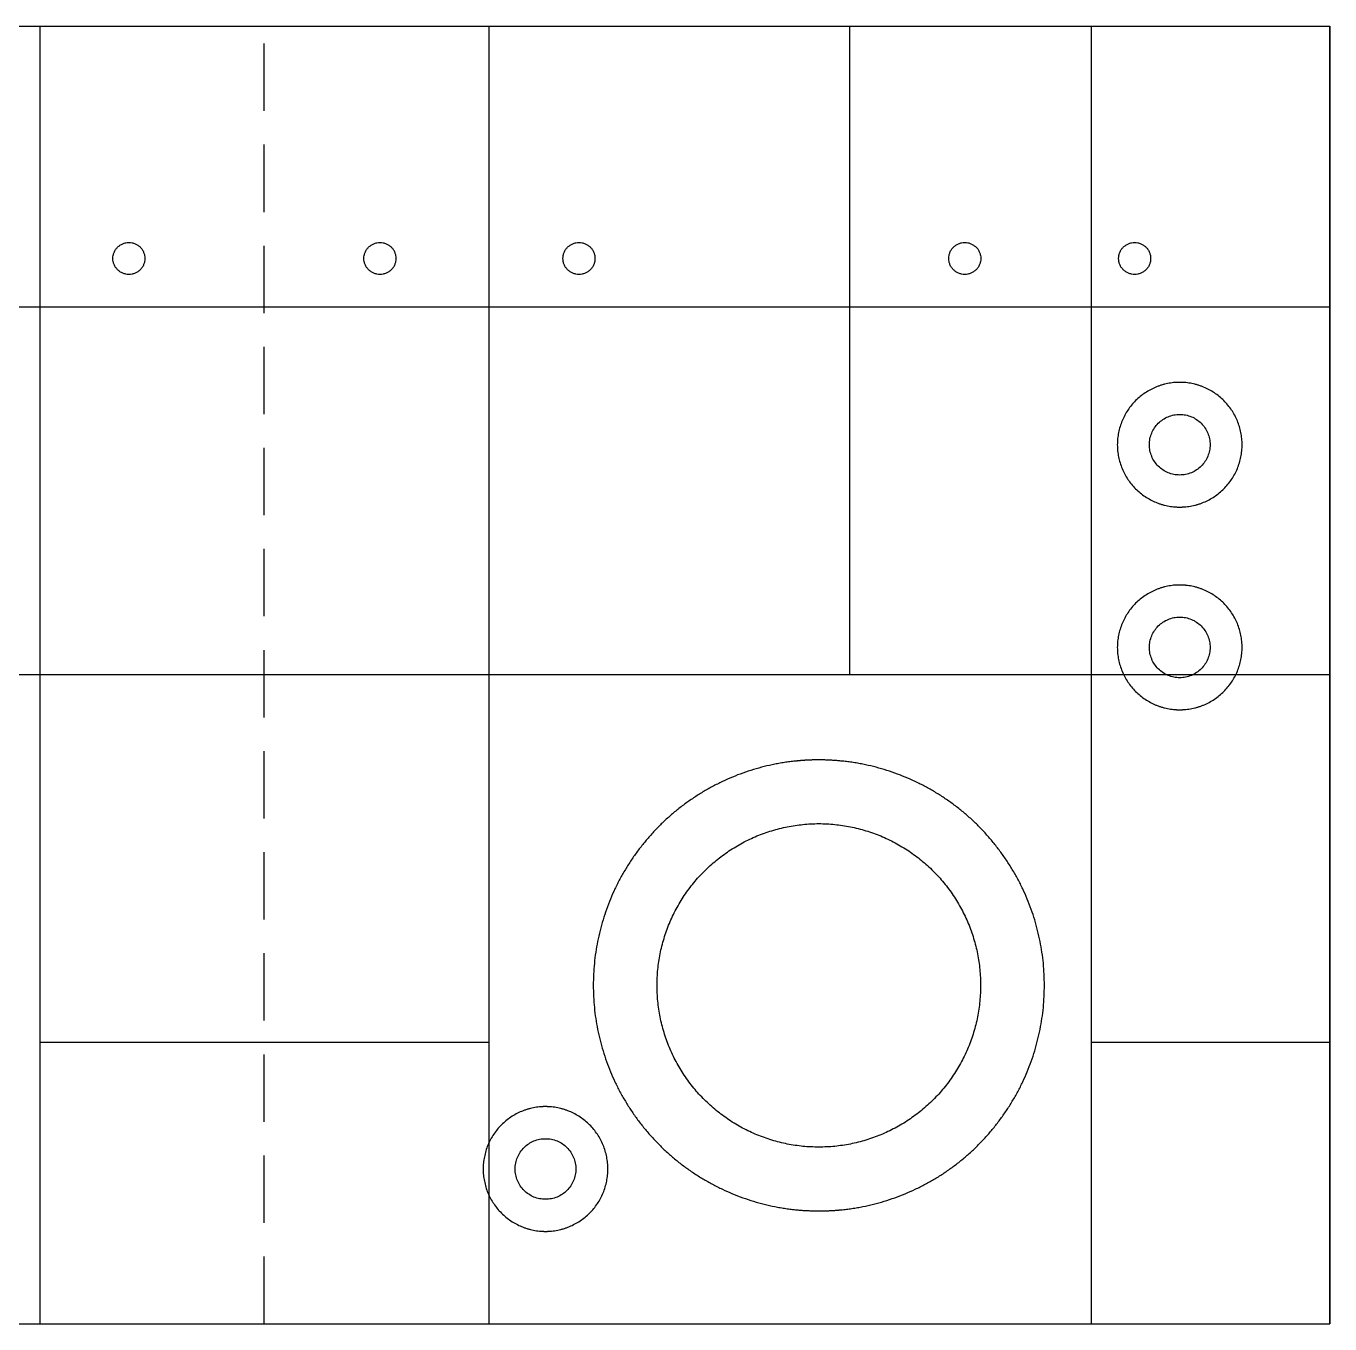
# Model space of a CAD drawing. Header units: millimetres. Extents: x 137 to 337, y 181 to 303.
# Drawn here: x 214.6 to 337.5, y 181 to 303.3 of the extents above; entities that cross this region are included whole.
import ezdxf

# ---------------------------------------------------------------- set-up
doc = ezdxf.new("R2010")
doc.units = ezdxf.units.MM
doc.linetypes.add('DASHED2', pattern=[9.525, 6.35, -3.175])

msp = doc.modelspace()

# ---------------------------------------------------------------- linework, layer by layer
for p, q in [((136.67, 303.33), (337.47, 303.33)), ((136.67, 181.03), (337.47, 181.03))]:
    msp.add_line(p, q)
at = {"color": 7, "linetype": 'Continuous', "lineweight": 25}
for p, q in [((215.92, 303.33), (215.92, 181.03)), ((258.22, 303.33), (258.22, 181.03)), ((292.22, 303.33), (292.22, 242.18)), ((314.97, 303.33), (314.97, 181.03)), ((337.47, 181.03), (337.47, 303.33)), ((337.47, 303.33), (337.47, 181.03)), ((337.47, 282.83), (337.47, 276.83)), ((337.47, 276.83), (136.67, 276.83)), ((337.47, 248.18), (337.47, 242.18)), ((337.47, 242.18), (136.67, 242.18)), ((337.47, 213.53), (337.47, 207.53)), ((258.22, 207.53), (215.92, 207.53)), ((337.47, 207.53), (314.97, 207.53))]:
    msp.add_line(p, q, dxfattribs=at)
at = {"color": 7, "linetype": 'DASHED2', "lineweight": 25}
msp.add_line((237.07, 181.03), (237.07, 303.33), dxfattribs=at)
at = {"color": 7, "linetype": 'Continuous', "lineweight": 25}
for points, knots in [([(224.32, 279.92), (224.22, 279.92), (224.12, 279.93), (223.93, 279.97), (223.83, 279.99), (223.65, 280.07), (223.56, 280.12), (223.4, 280.23), (223.32, 280.29), (223.18, 280.43), (223.12, 280.51), (223.01, 280.67), (222.96, 280.76), (222.89, 280.94), (222.86, 281.03), (222.82, 281.23), (222.81, 281.33), (222.81, 281.52), (222.82, 281.62), (222.86, 281.82), (222.89, 281.91), (222.96, 282.09), (223.01, 282.18), (223.12, 282.35), (223.18, 282.42), (223.32, 282.56), (223.4, 282.62), (223.56, 282.73), (223.65, 282.78), (223.83, 282.86), (223.93, 282.89), (224.12, 282.92), (224.22, 282.93), (224.32, 282.93)], [0, 0, 0, 0, 0.0625, 0.0625, 0.125, 0.125, 0.1875, 0.1875, 0.25, 0.25, 0.3125, 0.3125, 0.375, 0.375, 0.4375, 0.4375, 0.5, 0.5, 0.5625, 0.5625, 0.625, 0.625, 0.6875, 0.6875, 0.75, 0.75, 0.8125, 0.8125, 0.875, 0.875, 0.9375, 0.9375, 1, 1, 1, 1]), ([(224.32, 282.93), (224.42, 282.93), (224.52, 282.92), (224.71, 282.89), (224.81, 282.86), (224.99, 282.78), (225.07, 282.73), (225.24, 282.62), (225.32, 282.56), (225.46, 282.42), (225.52, 282.35), (225.63, 282.18), (225.67, 282.09), (225.75, 281.91), (225.78, 281.82), (225.82, 281.62), (225.83, 281.52), (225.83, 281.33), (225.82, 281.23), (225.78, 281.03), (225.75, 280.94), (225.67, 280.76), (225.63, 280.67), (225.52, 280.51), (225.46, 280.43), (225.32, 280.29), (225.24, 280.23), (225.07, 280.12), (224.99, 280.07), (224.81, 279.99), (224.71, 279.97), (224.52, 279.93), (224.42, 279.92), (224.32, 279.92)], [0, 0, 0, 0, 0.0625, 0.0625, 0.125, 0.125, 0.1875, 0.1875, 0.25, 0.25, 0.3125, 0.3125, 0.375, 0.375, 0.4375, 0.4375, 0.5, 0.5, 0.5625, 0.5625, 0.625, 0.625, 0.6875, 0.6875, 0.75, 0.75, 0.8125, 0.8125, 0.875, 0.875, 0.9375, 0.9375, 1, 1, 1, 1]), ([(247.97, 279.92), (247.87, 279.92), (247.77, 279.93), (247.58, 279.97), (247.48, 279.99), (247.3, 280.07), (247.21, 280.12), (247.05, 280.23), (246.97, 280.29), (246.83, 280.43), (246.77, 280.51), (246.66, 280.67), (246.61, 280.76), (246.54, 280.94), (246.51, 281.03), (246.47, 281.23), (246.46, 281.33), (246.46, 281.52), (246.47, 281.62), (246.51, 281.82), (246.54, 281.91), (246.61, 282.09), (246.66, 282.18), (246.77, 282.35), (246.83, 282.42), (246.97, 282.56), (247.05, 282.62), (247.21, 282.73), (247.3, 282.78), (247.48, 282.86), (247.58, 282.89), (247.77, 282.92), (247.87, 282.93), (247.97, 282.93)], [0, 0, 0, 0, 0.0625, 0.0625, 0.125, 0.125, 0.1875, 0.1875, 0.25, 0.25, 0.3125, 0.3125, 0.375, 0.375, 0.4375, 0.4375, 0.5, 0.5, 0.5625, 0.5625, 0.625, 0.625, 0.6875, 0.6875, 0.75, 0.75, 0.8125, 0.8125, 0.875, 0.875, 0.9375, 0.9375, 1, 1, 1, 1]), ([(247.97, 282.93), (248.07, 282.93), (248.17, 282.92), (248.36, 282.89), (248.46, 282.86), (248.64, 282.78), (248.72, 282.73), (248.89, 282.62), (248.97, 282.56), (249.11, 282.42), (249.17, 282.35), (249.28, 282.18), (249.32, 282.09), (249.4, 281.91), (249.43, 281.82), (249.47, 281.62), (249.48, 281.52), (249.48, 281.33), (249.47, 281.23), (249.43, 281.03), (249.4, 280.94), (249.32, 280.76), (249.28, 280.67), (249.17, 280.51), (249.11, 280.43), (248.97, 280.29), (248.89, 280.23), (248.72, 280.12), (248.64, 280.07), (248.46, 279.99), (248.36, 279.97), (248.17, 279.93), (248.07, 279.92), (247.97, 279.92)], [0, 0, 0, 0, 0.0625, 0.0625, 0.125, 0.125, 0.1875, 0.1875, 0.25, 0.25, 0.3125, 0.3125, 0.375, 0.375, 0.4375, 0.4375, 0.5, 0.5, 0.5625, 0.5625, 0.625, 0.625, 0.6875, 0.6875, 0.75, 0.75, 0.8125, 0.8125, 0.875, 0.875, 0.9375, 0.9375, 1, 1, 1, 1]), ([(266.72, 279.92), (266.62, 279.92), (266.52, 279.93), (266.33, 279.97), (266.23, 279.99), (266.05, 280.07), (265.96, 280.12), (265.8, 280.23), (265.72, 280.29), (265.58, 280.43), (265.52, 280.51), (265.41, 280.67), (265.36, 280.76), (265.29, 280.94), (265.26, 281.03), (265.22, 281.23), (265.21, 281.33), (265.21, 281.52), (265.22, 281.62), (265.26, 281.82), (265.29, 281.91), (265.36, 282.09), (265.41, 282.18), (265.52, 282.35), (265.58, 282.42), (265.72, 282.56), (265.8, 282.62), (265.96, 282.73), (266.05, 282.78), (266.23, 282.86), (266.33, 282.89), (266.52, 282.92), (266.62, 282.93), (266.72, 282.93)], [0, 0, 0, 0, 0.0625, 0.0625, 0.125, 0.125, 0.1875, 0.1875, 0.25, 0.25, 0.3125, 0.3125, 0.375, 0.375, 0.4375, 0.4375, 0.5, 0.5, 0.5625, 0.5625, 0.625, 0.625, 0.6875, 0.6875, 0.75, 0.75, 0.8125, 0.8125, 0.875, 0.875, 0.9375, 0.9375, 1, 1, 1, 1]), ([(266.72, 282.93), (266.82, 282.93), (266.92, 282.92), (267.11, 282.89), (267.21, 282.86), (267.39, 282.78), (267.47, 282.73), (267.64, 282.62), (267.72, 282.56), (267.86, 282.42), (267.92, 282.35), (268.03, 282.18), (268.07, 282.09), (268.15, 281.91), (268.18, 281.82), (268.22, 281.62), (268.23, 281.52), (268.23, 281.33), (268.22, 281.23), (268.18, 281.03), (268.15, 280.94), (268.07, 280.76), (268.03, 280.67), (267.92, 280.51), (267.86, 280.43), (267.72, 280.29), (267.64, 280.23), (267.47, 280.12), (267.39, 280.07), (267.21, 279.99), (267.11, 279.97), (266.92, 279.93), (266.82, 279.92), (266.72, 279.92)], [0, 0, 0, 0, 0.0625, 0.0625, 0.125, 0.125, 0.1875, 0.1875, 0.25, 0.25, 0.3125, 0.3125, 0.375, 0.375, 0.4375, 0.4375, 0.5, 0.5, 0.5625, 0.5625, 0.625, 0.625, 0.6875, 0.6875, 0.75, 0.75, 0.8125, 0.8125, 0.875, 0.875, 0.9375, 0.9375, 1, 1, 1, 1]), ([(303.07, 279.92), (302.97, 279.92), (302.87, 279.93), (302.68, 279.97), (302.58, 279.99), (302.4, 280.07), (302.31, 280.12), (302.15, 280.23), (302.07, 280.29), (301.93, 280.43), (301.87, 280.51), (301.76, 280.67), (301.71, 280.76), (301.64, 280.94), (301.61, 281.03), (301.57, 281.23), (301.56, 281.33), (301.56, 281.52), (301.57, 281.62), (301.61, 281.82), (301.64, 281.91), (301.71, 282.09), (301.76, 282.18), (301.87, 282.35), (301.93, 282.42), (302.07, 282.56), (302.15, 282.62), (302.31, 282.73), (302.4, 282.78), (302.58, 282.86), (302.68, 282.89), (302.87, 282.92), (302.97, 282.93), (303.07, 282.93)], [0, 0, 0, 0, 0.0625, 0.0625, 0.125, 0.125, 0.1875, 0.1875, 0.25, 0.25, 0.3125, 0.3125, 0.375, 0.375, 0.4375, 0.4375, 0.5, 0.5, 0.5625, 0.5625, 0.625, 0.625, 0.6875, 0.6875, 0.75, 0.75, 0.8125, 0.8125, 0.875, 0.875, 0.9375, 0.9375, 1, 1, 1, 1]), ([(303.07, 282.93), (303.17, 282.93), (303.27, 282.92), (303.46, 282.89), (303.56, 282.86), (303.74, 282.78), (303.82, 282.73), (303.99, 282.62), (304.07, 282.56), (304.21, 282.42), (304.27, 282.35), (304.38, 282.18), (304.42, 282.09), (304.5, 281.91), (304.53, 281.82), (304.57, 281.62), (304.58, 281.52), (304.58, 281.33), (304.57, 281.23), (304.53, 281.03), (304.5, 280.94), (304.42, 280.76), (304.38, 280.67), (304.27, 280.51), (304.21, 280.43), (304.07, 280.29), (303.99, 280.23), (303.82, 280.12), (303.74, 280.07), (303.56, 279.99), (303.46, 279.97), (303.27, 279.93), (303.17, 279.92), (303.07, 279.92)], [0, 0, 0, 0, 0.0625, 0.0625, 0.125, 0.125, 0.1875, 0.1875, 0.25, 0.25, 0.3125, 0.3125, 0.375, 0.375, 0.4375, 0.4375, 0.5, 0.5, 0.5625, 0.5625, 0.625, 0.625, 0.6875, 0.6875, 0.75, 0.75, 0.8125, 0.8125, 0.875, 0.875, 0.9375, 0.9375, 1, 1, 1, 1]), ([(319.07, 279.92), (318.97, 279.92), (318.87, 279.93), (318.68, 279.97), (318.58, 279.99), (318.4, 280.07), (318.31, 280.12), (318.15, 280.23), (318.07, 280.29), (317.93, 280.43), (317.87, 280.51), (317.76, 280.67), (317.71, 280.76), (317.64, 280.94), (317.61, 281.03), (317.57, 281.23), (317.56, 281.33), (317.56, 281.52), (317.57, 281.62), (317.61, 281.82), (317.64, 281.91), (317.71, 282.09), (317.76, 282.18), (317.87, 282.35), (317.93, 282.42), (318.07, 282.56), (318.15, 282.62), (318.31, 282.73), (318.4, 282.78), (318.58, 282.86), (318.68, 282.89), (318.87, 282.92), (318.97, 282.93), (319.07, 282.93)], [0, 0, 0, 0, 0.0625, 0.0625, 0.125, 0.125, 0.1875, 0.1875, 0.25, 0.25, 0.3125, 0.3125, 0.375, 0.375, 0.4375, 0.4375, 0.5, 0.5, 0.5625, 0.5625, 0.625, 0.625, 0.6875, 0.6875, 0.75, 0.75, 0.8125, 0.8125, 0.875, 0.875, 0.9375, 0.9375, 1, 1, 1, 1]), ([(319.07, 282.93), (319.17, 282.93), (319.27, 282.92), (319.46, 282.89), (319.56, 282.86), (319.74, 282.78), (319.82, 282.73), (319.99, 282.62), (320.07, 282.56), (320.21, 282.42), (320.27, 282.35), (320.38, 282.18), (320.42, 282.09), (320.5, 281.91), (320.53, 281.82), (320.57, 281.62), (320.58, 281.52), (320.58, 281.33), (320.57, 281.23), (320.53, 281.03), (320.5, 280.94), (320.42, 280.76), (320.38, 280.67), (320.27, 280.51), (320.21, 280.43), (320.07, 280.29), (319.99, 280.23), (319.82, 280.12), (319.74, 280.07), (319.56, 279.99), (319.46, 279.97), (319.27, 279.93), (319.17, 279.92), (319.07, 279.92)], [0, 0, 0, 0, 0.0625, 0.0625, 0.125, 0.125, 0.1875, 0.1875, 0.25, 0.25, 0.3125, 0.3125, 0.375, 0.375, 0.4375, 0.4375, 0.5, 0.5, 0.5625, 0.5625, 0.625, 0.625, 0.6875, 0.6875, 0.75, 0.75, 0.8125, 0.8125, 0.875, 0.875, 0.9375, 0.9375, 1, 1, 1, 1]), ([(323.32, 269.75), (323.3, 269.75), (323.27, 269.75), (323.21, 269.75), (323.16, 269.75), (323.11, 269.75), (323.06, 269.75), (323, 269.74), (322.95, 269.74), (322.9, 269.74), (322.85, 269.73), (322.8, 269.73), (322.67, 269.72), (322.46, 269.69), (322.17, 269.64), (321.89, 269.58), (321.61, 269.5), (321.34, 269.41), (320.98, 269.27), (320.55, 269.07), (320.05, 268.77), (319.59, 268.42), (319.16, 268.04), (318.77, 267.61), (318.43, 267.15), (318.13, 266.65), (317.88, 266.13), (317.69, 265.58), (317.55, 265.02), (317.46, 264.45), (317.43, 263.88), (317.46, 263.3), (317.55, 262.73), (317.69, 262.17), (317.88, 261.62), (318.13, 261.1), (318.43, 260.61), (318.77, 260.14), (319.16, 259.72), (319.59, 259.33), (320.05, 258.98), (320.55, 258.69), (320.98, 258.48), (321.34, 258.34), (321.61, 258.25), (321.89, 258.17), (322.17, 258.11), (322.46, 258.06), (322.68, 258.03), (322.84, 258.02), (322.93, 258.01), (323.03, 258.01), (323.13, 258), (323.22, 258), (323.29, 258), (323.32, 258)], [0, 0, 0, 0, 0.0028434, 0.0056858, 0.0085274, 0.0113685, 0.0142093, 0.0170499, 0.0198907, 0.0227319, 0.0255737, 0.0284163, 0.0312599, 0.0468876, 0.0625168, 0.0781445, 0.0937737, 0.1094014, 0.1250306, 0.156278, 0.1875255, 0.218773, 0.2500204, 0.2812679, 0.3125154, 0.3437628, 0.3750103, 0.4062577, 0.4375052, 0.4687527, 0.5000001, 0.5312476, 0.562495, 0.5937425, 0.62499, 0.6562374, 0.6874849, 0.7187324, 0.7499798, 0.7812273, 0.8124747, 0.8437222, 0.8749697, 0.8905974, 0.9062265, 0.9218543, 0.9374834, 0.9531112, 0.9687403, 0.9739524, 0.9791618, 0.9843698, 0.9895779, 0.9947875, 1, 1, 1, 1]), ([(323.32, 269.75), (323.3, 269.75), (323.27, 269.75), (323.21, 269.75), (323.16, 269.75), (323.11, 269.75), (323.06, 269.75), (323, 269.74), (322.95, 269.74), (322.9, 269.74), (322.85, 269.73), (322.8, 269.73), (322.67, 269.72), (322.46, 269.69), (322.17, 269.64), (321.89, 269.58), (321.61, 269.5), (321.34, 269.41), (320.98, 269.27), (320.55, 269.07), (320.05, 268.77), (319.59, 268.42), (319.16, 268.04), (318.77, 267.61), (318.43, 267.15), (318.13, 266.65), (317.88, 266.13), (317.69, 265.58), (317.55, 265.02), (317.46, 264.45), (317.43, 263.88), (317.46, 263.3), (317.55, 262.73), (317.69, 262.17), (317.88, 261.62), (318.13, 261.1), (318.43, 260.61), (318.77, 260.14), (319.16, 259.72), (319.59, 259.33), (320.05, 258.98), (320.55, 258.69), (320.98, 258.48), (321.34, 258.34), (321.61, 258.25), (321.89, 258.17), (322.17, 258.11), (322.46, 258.06), (322.68, 258.03), (322.84, 258.02), (322.93, 258.01), (323.03, 258.01), (323.13, 258), (323.22, 258), (323.29, 258), (323.32, 258)], [0, 0, 0, 0, 0.002843, 0.005686, 0.008527, 0.011368, 0.014209, 0.01705, 0.019891, 0.022732, 0.025574, 0.028416, 0.03126, 0.046888, 0.062517, 0.078145, 0.093774, 0.109401, 0.125031, 0.156278, 0.187526, 0.218773, 0.25002, 0.281268, 0.312515, 0.343763, 0.37501, 0.406258, 0.437505, 0.468753, 0.5, 0.531248, 0.562495, 0.593743, 0.62499, 0.656237, 0.687485, 0.718732, 0.74998, 0.781227, 0.812475, 0.843722, 0.87497, 0.890597, 0.906227, 0.921854, 0.937483, 0.953111, 0.96874, 0.973952, 0.979162, 0.98437, 0.989578, 0.994788, 1, 1, 1, 1]), ([(323.32, 258), (323.34, 258), (323.37, 258), (323.42, 258), (323.48, 258), (323.53, 258), (323.58, 258.01), (323.63, 258.01), (323.69, 258.01), (323.74, 258.02), (323.79, 258.02), (323.84, 258.02), (323.97, 258.04), (324.18, 258.06), (324.47, 258.11), (324.75, 258.17), (325.03, 258.25), (325.3, 258.34), (325.66, 258.48), (326.09, 258.69), (326.59, 258.98), (327.05, 259.33), (327.48, 259.72), (327.87, 260.14), (328.21, 260.61), (328.51, 261.1), (328.76, 261.62), (328.95, 262.17), (329.09, 262.73), (329.18, 263.3), (329.2, 263.88), (329.18, 264.45), (329.09, 265.02), (328.95, 265.58), (328.76, 266.13), (328.51, 266.65), (328.21, 267.15), (327.87, 267.61), (327.48, 268.04), (327.05, 268.42), (326.59, 268.77), (326.09, 269.07), (325.66, 269.27), (325.3, 269.41), (325.03, 269.5), (324.75, 269.58), (324.47, 269.64), (324.18, 269.69), (323.96, 269.72), (323.8, 269.73), (323.7, 269.74), (323.61, 269.74), (323.51, 269.75), (323.42, 269.75), (323.35, 269.75), (323.32, 269.75)], [0, 0, 0, 0, 0.002843, 0.005686, 0.008527, 0.011368, 0.014209, 0.01705, 0.019891, 0.022732, 0.025574, 0.028416, 0.03126, 0.046888, 0.062517, 0.078145, 0.093774, 0.109401, 0.125031, 0.156278, 0.187526, 0.218773, 0.25002, 0.281268, 0.312515, 0.343763, 0.37501, 0.406258, 0.437505, 0.468753, 0.5, 0.531248, 0.562495, 0.593743, 0.62499, 0.656237, 0.687485, 0.718732, 0.74998, 0.781227, 0.812475, 0.843722, 0.87497, 0.890597, 0.906227, 0.921854, 0.937483, 0.953111, 0.96874, 0.973952, 0.979162, 0.98437, 0.989578, 0.994788, 1, 1, 1, 1]), ([(323.32, 258), (323.34, 258), (323.37, 258), (323.42, 258), (323.48, 258), (323.53, 258), (323.58, 258.01), (323.63, 258.01), (323.69, 258.01), (323.74, 258.02), (323.79, 258.02), (323.84, 258.02), (323.97, 258.04), (324.18, 258.06), (324.47, 258.11), (324.75, 258.17), (325.03, 258.25), (325.3, 258.34), (325.66, 258.48), (326.09, 258.69), (326.59, 258.98), (327.05, 259.33), (327.48, 259.72), (327.87, 260.14), (328.21, 260.61), (328.51, 261.1), (328.76, 261.62), (328.95, 262.17), (329.09, 262.73), (329.18, 263.3), (329.2, 263.88), (329.18, 264.45), (329.09, 265.02), (328.95, 265.58), (328.76, 266.13), (328.51, 266.65), (328.21, 267.15), (327.87, 267.61), (327.48, 268.04), (327.05, 268.42), (326.59, 268.77), (326.09, 269.07), (325.66, 269.27), (325.3, 269.41), (325.03, 269.5), (324.75, 269.58), (324.47, 269.64), (324.18, 269.69), (323.96, 269.72), (323.8, 269.73), (323.7, 269.74), (323.61, 269.74), (323.51, 269.75), (323.42, 269.75), (323.35, 269.75), (323.32, 269.75)], [0, 0, 0, 0, 0.002843, 0.005686, 0.008527, 0.011368, 0.014209, 0.01705, 0.019891, 0.022732, 0.025574, 0.028416, 0.03126, 0.046888, 0.062517, 0.078145, 0.093774, 0.109401, 0.125031, 0.156278, 0.187526, 0.218773, 0.25002, 0.281268, 0.312515, 0.343763, 0.37501, 0.406258, 0.437505, 0.468753, 0.5, 0.531248, 0.562495, 0.593743, 0.62499, 0.656237, 0.687485, 0.718732, 0.74998, 0.781227, 0.812475, 0.843722, 0.87497, 0.890597, 0.906227, 0.921854, 0.937483, 0.953111, 0.96874, 0.973952, 0.979162, 0.98437, 0.989578, 0.994788, 1, 1, 1, 1]), ([(323.32, 261.02), (323.13, 261.02), (322.95, 261.04), (322.58, 261.11), (322.4, 261.16), (322.05, 261.31), (321.89, 261.4), (321.58, 261.6), (321.43, 261.72), (321.17, 261.99), (321.05, 262.13), (320.84, 262.44), (320.75, 262.61), (320.61, 262.96), (320.55, 263.14), (320.48, 263.5), (320.46, 263.69), (320.46, 264.06), (320.48, 264.25), (320.55, 264.62), (320.61, 264.8), (320.75, 265.14), (320.84, 265.31), (321.05, 265.62), (321.17, 265.76), (321.43, 266.03), (321.58, 266.15), (321.89, 266.36), (322.05, 266.44), (322.4, 266.59), (322.58, 266.64), (322.95, 266.72), (323.13, 266.73), (323.32, 266.73)], [0, 0, 0, 0, 0.0625, 0.0625, 0.125, 0.125, 0.1875, 0.1875, 0.25, 0.25, 0.3125, 0.3125, 0.375, 0.375, 0.4375, 0.4375, 0.5, 0.5, 0.5625, 0.5625, 0.625, 0.625, 0.6875, 0.6875, 0.75, 0.75, 0.8125, 0.8125, 0.875, 0.875, 0.9375, 0.9375, 1, 1, 1, 1]), ([(323.32, 266.73), (323.51, 266.73), (323.69, 266.72), (324.06, 266.64), (324.24, 266.59), (324.59, 266.44), (324.75, 266.36), (325.06, 266.15), (325.21, 266.03), (325.47, 265.76), (325.59, 265.62), (325.8, 265.31), (325.89, 265.14), (326.03, 264.8), (326.09, 264.62), (326.16, 264.25), (326.18, 264.06), (326.18, 263.69), (326.16, 263.5), (326.09, 263.14), (326.03, 262.96), (325.89, 262.61), (325.8, 262.44), (325.59, 262.13), (325.47, 261.99), (325.21, 261.72), (325.06, 261.6), (324.75, 261.4), (324.59, 261.31), (324.24, 261.16), (324.06, 261.11), (323.69, 261.04), (323.51, 261.02), (323.32, 261.02)], [0, 0, 0, 0, 0.0625, 0.0625, 0.125, 0.125, 0.1875, 0.1875, 0.25, 0.25, 0.3125, 0.3125, 0.375, 0.375, 0.4375, 0.4375, 0.5, 0.5, 0.5625, 0.5625, 0.625, 0.625, 0.6875, 0.6875, 0.75, 0.75, 0.8125, 0.8125, 0.875, 0.875, 0.9375, 0.9375, 1, 1, 1, 1]), ([(323.32, 250.65), (323.3, 250.65), (323.27, 250.65), (323.21, 250.65), (323.16, 250.65), (323.11, 250.65), (323.06, 250.65), (323, 250.64), (322.95, 250.64), (322.9, 250.64), (322.85, 250.63), (322.8, 250.63), (322.67, 250.62), (322.46, 250.59), (322.17, 250.54), (321.89, 250.48), (321.61, 250.4), (321.34, 250.31), (320.98, 250.17), (320.55, 249.97), (320.05, 249.67), (319.59, 249.32), (319.16, 248.94), (318.77, 248.51), (318.43, 248.05), (318.13, 247.55), (317.88, 247.03), (317.69, 246.48), (317.55, 245.92), (317.46, 245.35), (317.43, 244.78), (317.46, 244.2), (317.55, 243.63), (317.69, 243.07), (317.88, 242.52), (318.13, 242), (318.43, 241.51), (318.77, 241.04), (319.16, 240.62), (319.59, 240.23), (320.05, 239.88), (320.55, 239.59), (320.98, 239.38), (321.34, 239.24), (321.61, 239.15), (321.89, 239.07), (322.17, 239.01), (322.46, 238.96), (322.68, 238.93), (322.84, 238.92), (322.93, 238.91), (323.03, 238.91), (323.13, 238.9), (323.22, 238.9), (323.29, 238.9), (323.32, 238.9)], [0, 0, 0, 0, 0.002843, 0.005686, 0.008527, 0.011368, 0.014209, 0.01705, 0.019891, 0.022732, 0.025574, 0.028416, 0.03126, 0.046888, 0.062517, 0.078145, 0.093774, 0.109401, 0.125031, 0.156278, 0.187526, 0.218773, 0.25002, 0.281268, 0.312515, 0.343763, 0.37501, 0.406258, 0.437505, 0.468753, 0.5, 0.531248, 0.562495, 0.593743, 0.62499, 0.656237, 0.687485, 0.718732, 0.74998, 0.781227, 0.812475, 0.843722, 0.87497, 0.890597, 0.906227, 0.921854, 0.937483, 0.953111, 0.96874, 0.973952, 0.979162, 0.98437, 0.989578, 0.994788, 1, 1, 1, 1]), ([(323.32, 250.65), (323.3, 250.65), (323.27, 250.65), (323.21, 250.65), (323.16, 250.65), (323.11, 250.65), (323.06, 250.65), (323, 250.64), (322.95, 250.64), (322.9, 250.64), (322.85, 250.63), (322.8, 250.63), (322.67, 250.62), (322.46, 250.59), (322.17, 250.54), (321.89, 250.48), (321.61, 250.4), (321.34, 250.31), (320.98, 250.17), (320.55, 249.97), (320.05, 249.67), (319.59, 249.32), (319.16, 248.94), (318.77, 248.51), (318.43, 248.05), (318.13, 247.55), (317.88, 247.03), (317.69, 246.48), (317.55, 245.92), (317.46, 245.35), (317.43, 244.78), (317.46, 244.2), (317.55, 243.63), (317.69, 243.07), (317.88, 242.52), (318.13, 242), (318.43, 241.51), (318.77, 241.04), (319.16, 240.62), (319.59, 240.23), (320.05, 239.88), (320.55, 239.59), (320.98, 239.38), (321.34, 239.24), (321.61, 239.15), (321.89, 239.07), (322.17, 239.01), (322.46, 238.96), (322.68, 238.93), (322.84, 238.92), (322.93, 238.91), (323.03, 238.91), (323.13, 238.9), (323.22, 238.9), (323.29, 238.9), (323.32, 238.9)], [0, 0, 0, 0, 0.0028434, 0.0056858, 0.0085274, 0.0113685, 0.0142093, 0.0170499, 0.0198907, 0.0227319, 0.0255737, 0.0284163, 0.0312599, 0.0468877, 0.0625168, 0.0781446, 0.0937737, 0.1094014, 0.1250306, 0.156278, 0.1875255, 0.218773, 0.2500204, 0.2812679, 0.3125154, 0.3437628, 0.3750103, 0.4062577, 0.4375052, 0.4687527, 0.5000001, 0.5312476, 0.562495, 0.5937425, 0.62499, 0.6562374, 0.6874849, 0.7187324, 0.7499798, 0.7812273, 0.8124747, 0.8437222, 0.8749697, 0.8905974, 0.9062265, 0.9218542, 0.9374834, 0.9531111, 0.9687403, 0.9739524, 0.9791617, 0.9843698, 0.9895779, 0.9947875, 1, 1, 1, 1]), ([(323.32, 238.9), (323.34, 238.9), (323.37, 238.9), (323.42, 238.9), (323.48, 238.9), (323.53, 238.9), (323.58, 238.91), (323.63, 238.91), (323.69, 238.91), (323.74, 238.92), (323.79, 238.92), (323.84, 238.92), (323.97, 238.94), (324.18, 238.96), (324.47, 239.01), (324.75, 239.07), (325.03, 239.15), (325.3, 239.24), (325.66, 239.38), (326.09, 239.59), (326.59, 239.88), (327.05, 240.23), (327.48, 240.62), (327.87, 241.04), (328.21, 241.51), (328.51, 242), (328.76, 242.52), (328.95, 243.07), (329.09, 243.63), (329.18, 244.2), (329.2, 244.78), (329.18, 245.35), (329.09, 245.92), (328.95, 246.48), (328.76, 247.03), (328.51, 247.55), (328.21, 248.05), (327.87, 248.51), (327.48, 248.94), (327.05, 249.32), (326.59, 249.67), (326.09, 249.97), (325.66, 250.17), (325.3, 250.31), (325.03, 250.4), (324.75, 250.48), (324.47, 250.54), (324.18, 250.59), (323.96, 250.62), (323.8, 250.63), (323.7, 250.64), (323.61, 250.64), (323.51, 250.65), (323.42, 250.65), (323.35, 250.65), (323.32, 250.65)], [0, 0, 0, 0, 0.002843, 0.005686, 0.008527, 0.011368, 0.014209, 0.01705, 0.019891, 0.022732, 0.025574, 0.028416, 0.03126, 0.046888, 0.062517, 0.078145, 0.093774, 0.109401, 0.125031, 0.156278, 0.187526, 0.218773, 0.25002, 0.281268, 0.312515, 0.343763, 0.37501, 0.406258, 0.437505, 0.468753, 0.5, 0.531248, 0.562495, 0.593743, 0.62499, 0.656237, 0.687485, 0.718732, 0.74998, 0.781227, 0.812475, 0.843722, 0.87497, 0.890597, 0.906227, 0.921854, 0.937483, 0.953111, 0.96874, 0.973952, 0.979162, 0.98437, 0.989578, 0.994788, 1, 1, 1, 1]), ([(323.32, 238.9), (323.34, 238.9), (323.37, 238.9), (323.42, 238.9), (323.48, 238.9), (323.53, 238.9), (323.58, 238.91), (323.63, 238.91), (323.69, 238.91), (323.74, 238.92), (323.79, 238.92), (323.84, 238.92), (323.97, 238.94), (324.18, 238.96), (324.47, 239.01), (324.75, 239.07), (325.03, 239.15), (325.3, 239.24), (325.66, 239.38), (326.09, 239.59), (326.59, 239.88), (327.05, 240.23), (327.48, 240.62), (327.87, 241.04), (328.21, 241.51), (328.51, 242), (328.76, 242.52), (328.95, 243.07), (329.09, 243.63), (329.18, 244.2), (329.2, 244.78), (329.18, 245.35), (329.09, 245.92), (328.95, 246.48), (328.76, 247.03), (328.51, 247.55), (328.21, 248.05), (327.87, 248.51), (327.48, 248.94), (327.05, 249.32), (326.59, 249.67), (326.09, 249.97), (325.66, 250.17), (325.3, 250.31), (325.03, 250.4), (324.75, 250.48), (324.47, 250.54), (324.18, 250.59), (323.96, 250.62), (323.8, 250.63), (323.7, 250.64), (323.61, 250.64), (323.51, 250.65), (323.42, 250.65), (323.35, 250.65), (323.32, 250.65)], [0, 0, 0, 0, 0.002843, 0.005686, 0.008527, 0.011368, 0.014209, 0.01705, 0.019891, 0.022732, 0.025574, 0.028416, 0.03126, 0.046888, 0.062517, 0.078145, 0.093774, 0.109401, 0.125031, 0.156278, 0.187526, 0.218773, 0.25002, 0.281268, 0.312515, 0.343763, 0.37501, 0.406258, 0.437505, 0.468753, 0.5, 0.531248, 0.562495, 0.593743, 0.62499, 0.656237, 0.687485, 0.718732, 0.74998, 0.781227, 0.812475, 0.843722, 0.87497, 0.890597, 0.906227, 0.921854, 0.937483, 0.953111, 0.96874, 0.973952, 0.979162, 0.98437, 0.989578, 0.994788, 1, 1, 1, 1]), ([(323.32, 241.92), (323.13, 241.92), (322.95, 241.94), (322.58, 242.01), (322.4, 242.06), (322.05, 242.21), (321.89, 242.3), (321.58, 242.5), (321.43, 242.62), (321.17, 242.89), (321.05, 243.03), (320.84, 243.34), (320.75, 243.51), (320.61, 243.86), (320.55, 244.04), (320.48, 244.4), (320.46, 244.59), (320.46, 244.96), (320.48, 245.15), (320.55, 245.52), (320.61, 245.7), (320.75, 246.04), (320.84, 246.21), (321.05, 246.52), (321.17, 246.66), (321.43, 246.93), (321.58, 247.05), (321.89, 247.26), (322.05, 247.34), (322.4, 247.49), (322.58, 247.54), (322.95, 247.62), (323.13, 247.63), (323.32, 247.63)], [0, 0, 0, 0, 0.0625, 0.0625, 0.125, 0.125, 0.1875, 0.1875, 0.25, 0.25, 0.3125, 0.3125, 0.375, 0.375, 0.4375, 0.4375, 0.5, 0.5, 0.5625, 0.5625, 0.625, 0.625, 0.6875, 0.6875, 0.75, 0.75, 0.8125, 0.8125, 0.875, 0.875, 0.9375, 0.9375, 1, 1, 1, 1]), ([(323.32, 247.63), (323.51, 247.63), (323.69, 247.62), (324.06, 247.54), (324.24, 247.49), (324.59, 247.34), (324.75, 247.26), (325.06, 247.05), (325.21, 246.93), (325.47, 246.66), (325.59, 246.52), (325.8, 246.21), (325.89, 246.04), (326.03, 245.7), (326.09, 245.52), (326.16, 245.15), (326.18, 244.96), (326.18, 244.59), (326.16, 244.4), (326.09, 244.04), (326.03, 243.86), (325.89, 243.51), (325.8, 243.34), (325.59, 243.03), (325.47, 242.89), (325.21, 242.62), (325.06, 242.5), (324.75, 242.3), (324.59, 242.21), (324.24, 242.06), (324.06, 242.01), (323.69, 241.94), (323.51, 241.92), (323.32, 241.92)], [0, 0, 0, 0, 0.0625, 0.0625, 0.125, 0.125, 0.1875, 0.1875, 0.25, 0.25, 0.3125, 0.3125, 0.375, 0.375, 0.4375, 0.4375, 0.5, 0.5, 0.5625, 0.5625, 0.625, 0.625, 0.6875, 0.6875, 0.75, 0.75, 0.8125, 0.8125, 0.875, 0.875, 0.9375, 0.9375, 1, 1, 1, 1]), ([(289.32, 234.18), (289.28, 234.18), (289.21, 234.18), (289.11, 234.17), (289.01, 234.17), (288.9, 234.17), (288.8, 234.17), (288.69, 234.17), (288.59, 234.16), (288.48, 234.16), (288.38, 234.16), (288.28, 234.15), (288.17, 234.15), (288.07, 234.14), (287.96, 234.13), (287.86, 234.13), (287.76, 234.12), (287.65, 234.11), (287.55, 234.1), (287.44, 234.09), (287.34, 234.08), (287.1, 234.06), (286.72, 234.02), (286.2, 233.95), (285.69, 233.87), (285, 233.74), (284.15, 233.55), (283.15, 233.27), (282.16, 232.94), (281.18, 232.57), (280.23, 232.14), (279.3, 231.67), (278.39, 231.16), (277.51, 230.6), (276.66, 230), (275.83, 229.36), (275.04, 228.68), (274.29, 227.96), (273.57, 227.2), (272.89, 226.41), (272.24, 225.59), (271.64, 224.74), (271.09, 223.86), (270.57, 222.95), (270.1, 222.02), (269.68, 221.06), (269.3, 220.09), (268.98, 219.1), (268.7, 218.09), (268.47, 217.07), (268.29, 216.05), (268.16, 215.01), (268.09, 213.97), (268.06, 212.93), (268.09, 211.88), (268.16, 210.84), (268.29, 209.81), (268.47, 208.78), (268.7, 207.76), (268.98, 206.75), (269.3, 205.76), (269.68, 204.79), (270.1, 203.84), (270.57, 202.9), (271.09, 202), (271.64, 201.12), (272.24, 200.26), (272.89, 199.44), (273.57, 198.65), (274.29, 197.89), (275.04, 197.17), (275.83, 196.49), (276.66, 195.85), (277.51, 195.25), (278.39, 194.69), (279.3, 194.18), (280.23, 193.71), (281.18, 193.29), (282.16, 192.91), (283.15, 192.58), (284.15, 192.3), (285, 192.11), (285.69, 191.99), (286.2, 191.9), (286.72, 191.83), (287.13, 191.79), (287.43, 191.76), (287.61, 191.74), (287.8, 191.73), (287.99, 191.72), (288.18, 191.71), (288.37, 191.7), (288.56, 191.69), (288.75, 191.68), (288.94, 191.68), (289.13, 191.68), (289.26, 191.68), (289.32, 191.68)], [0, 0, 0, 0, 0.0015637, 0.003127, 0.0046901, 0.0062529, 0.0078155, 0.0093779, 0.0109401, 0.0125022, 0.0140643, 0.0156263, 0.0171883, 0.0187504, 0.0203125, 0.0218747, 0.0234371, 0.0249997, 0.0265626, 0.0281256, 0.029689, 0.0312528, 0.039068, 0.0468786, 0.0546893, 0.0625048, 0.0781294, 0.0937544, 0.1093791, 0.1250041, 0.1406287, 0.1562538, 0.1718784, 0.1875034, 0.2031281, 0.2187531, 0.2343777, 0.2500027, 0.2656274, 0.2812524, 0.296877, 0.3125021, 0.3281267, 0.3437517, 0.3593764, 0.3750014, 0.390626, 0.4062511, 0.4218757, 0.4375007, 0.4531253, 0.4687504, 0.484375, 0.5, 0.5156247, 0.5312497, 0.5468743, 0.5624994, 0.578124, 0.593749, 0.6093736, 0.6249987, 0.6406233, 0.6562483, 0.671873, 0.687498, 0.7031226, 0.7187477, 0.7343723, 0.7499973, 0.7656219, 0.781247, 0.7968716, 0.8124966, 0.8281213, 0.8437463, 0.8593709, 0.874996, 0.8906206, 0.9062456, 0.9218703, 0.9374953, 0.9453105, 0.9531211, 0.9609318, 0.9687473, 0.9715901, 0.9744319, 0.9772729, 0.9801134, 0.9829535, 0.9857936, 0.9886337, 0.9914742, 0.9943153, 0.9971571, 1, 1, 1, 1]), ([(289.32, 234.18), (289.28, 234.18), (289.21, 234.18), (289.11, 234.17), (289.01, 234.17), (288.9, 234.17), (288.8, 234.17), (288.69, 234.17), (288.59, 234.16), (288.48, 234.16), (288.38, 234.16), (288.28, 234.15), (288.17, 234.15), (288.07, 234.14), (287.96, 234.13), (287.86, 234.13), (287.76, 234.12), (287.65, 234.11), (287.55, 234.1), (287.44, 234.09), (287.34, 234.08), (287.1, 234.06), (286.72, 234.02), (286.2, 233.95), (285.69, 233.87), (285, 233.74), (284.15, 233.55), (283.15, 233.27), (282.16, 232.94), (281.18, 232.57), (280.23, 232.14), (279.3, 231.67), (278.39, 231.16), (277.51, 230.6), (276.66, 230), (275.83, 229.36), (275.04, 228.68), (274.29, 227.96), (273.57, 227.2), (272.89, 226.41), (272.24, 225.59), (271.64, 224.74), (271.09, 223.86), (270.57, 222.95), (270.1, 222.02), (269.68, 221.06), (269.3, 220.09), (268.98, 219.1), (268.7, 218.09), (268.47, 217.07), (268.29, 216.05), (268.16, 215.01), (268.09, 213.97), (268.06, 212.93), (268.09, 211.88), (268.16, 210.84), (268.29, 209.81), (268.47, 208.78), (268.7, 207.76), (268.98, 206.75), (269.3, 205.76), (269.68, 204.79), (270.1, 203.84), (270.57, 202.9), (271.09, 202), (271.64, 201.12), (272.24, 200.26), (272.89, 199.44), (273.57, 198.65), (274.29, 197.89), (275.04, 197.17), (275.83, 196.49), (276.66, 195.85), (277.51, 195.25), (278.39, 194.69), (279.3, 194.18), (280.23, 193.71), (281.18, 193.29), (282.16, 192.91), (283.15, 192.58), (284.15, 192.3), (285, 192.11), (285.69, 191.99), (286.2, 191.9), (286.72, 191.83), (287.13, 191.79), (287.43, 191.76), (287.61, 191.74), (287.8, 191.73), (287.99, 191.72), (288.18, 191.71), (288.37, 191.7), (288.56, 191.69), (288.75, 191.68), (288.94, 191.68), (289.13, 191.68), (289.26, 191.68), (289.32, 191.68)], [0, 0, 0, 0, 0.001564, 0.003127, 0.00469, 0.006253, 0.007815, 0.009378, 0.01094, 0.012502, 0.014064, 0.015626, 0.017188, 0.01875, 0.020312, 0.021875, 0.023437, 0.025, 0.026563, 0.028126, 0.029689, 0.031253, 0.039068, 0.046879, 0.054689, 0.062505, 0.078129, 0.093754, 0.109379, 0.125004, 0.140629, 0.156254, 0.171878, 0.187503, 0.203128, 0.218753, 0.234378, 0.250003, 0.265627, 0.281252, 0.296877, 0.312502, 0.328127, 0.343752, 0.359376, 0.375001, 0.390626, 0.406251, 0.421876, 0.437501, 0.453125, 0.46875, 0.484375, 0.5, 0.515625, 0.53125, 0.546874, 0.562499, 0.578124, 0.593749, 0.609374, 0.624999, 0.640623, 0.656248, 0.671873, 0.687498, 0.703123, 0.718748, 0.734372, 0.749997, 0.765622, 0.781247, 0.796872, 0.812497, 0.828121, 0.843746, 0.859371, 0.874996, 0.890621, 0.906246, 0.92187, 0.937495, 0.94531, 0.953121, 0.960932, 0.968747, 0.97159, 0.974432, 0.977273, 0.980113, 0.982954, 0.985794, 0.988634, 0.991474, 0.994315, 0.997157, 1, 1, 1, 1]), ([(289.32, 191.68), (289.35, 191.68), (289.42, 191.68), (289.53, 191.68), (289.63, 191.68), (289.74, 191.68), (289.84, 191.68), (289.95, 191.69), (290.05, 191.69), (290.15, 191.69), (290.26, 191.7), (290.36, 191.7), (290.47, 191.71), (290.57, 191.71), (290.67, 191.72), (290.78, 191.73), (290.88, 191.73), (290.99, 191.74), (291.09, 191.75), (291.19, 191.76), (291.3, 191.77), (291.54, 191.79), (291.92, 191.83), (292.44, 191.9), (292.95, 191.99), (293.64, 192.11), (294.48, 192.3), (295.49, 192.58), (296.48, 192.91), (297.45, 193.29), (298.41, 193.71), (299.34, 194.18), (300.25, 194.69), (301.13, 195.25), (301.98, 195.85), (302.81, 196.49), (303.6, 197.17), (304.35, 197.89), (305.07, 198.65), (305.75, 199.44), (306.39, 200.26), (306.99, 201.12), (307.55, 202), (308.07, 202.9), (308.54, 203.84), (308.96, 204.79), (309.34, 205.76), (309.66, 206.75), (309.94, 207.76), (310.17, 208.78), (310.35, 209.81), (310.48, 210.84), (310.55, 211.88), (310.58, 212.93), (310.55, 213.97), (310.48, 215.01), (310.35, 216.05), (310.17, 217.07), (309.94, 218.09), (309.66, 219.1), (309.34, 220.09), (308.96, 221.06), (308.54, 222.02), (308.07, 222.95), (307.55, 223.86), (306.99, 224.74), (306.39, 225.59), (305.75, 226.41), (305.07, 227.2), (304.35, 227.96), (303.6, 228.68), (302.81, 229.36), (301.98, 230), (301.13, 230.6), (300.25, 231.16), (299.34, 231.67), (298.41, 232.14), (297.45, 232.57), (296.48, 232.94), (295.49, 233.27), (294.48, 233.55), (293.64, 233.74), (292.95, 233.87), (292.44, 233.95), (291.92, 234.02), (291.51, 234.06), (291.21, 234.09), (291.02, 234.11), (290.84, 234.12), (290.65, 234.13), (290.46, 234.15), (290.27, 234.16), (290.08, 234.16), (289.89, 234.17), (289.7, 234.17), (289.51, 234.18), (289.38, 234.18), (289.32, 234.18)], [0, 0, 0, 0, 0.001564, 0.003127, 0.00469, 0.006253, 0.007815, 0.009378, 0.01094, 0.012502, 0.014064, 0.015626, 0.017188, 0.01875, 0.020312, 0.021875, 0.023437, 0.025, 0.026563, 0.028126, 0.029689, 0.031253, 0.039068, 0.046879, 0.054689, 0.062505, 0.078129, 0.093754, 0.109379, 0.125004, 0.140629, 0.156254, 0.171878, 0.187503, 0.203128, 0.218753, 0.234378, 0.250003, 0.265627, 0.281252, 0.296877, 0.312502, 0.328127, 0.343752, 0.359376, 0.375001, 0.390626, 0.406251, 0.421876, 0.437501, 0.453125, 0.46875, 0.484375, 0.5, 0.515625, 0.53125, 0.546874, 0.562499, 0.578124, 0.593749, 0.609374, 0.624999, 0.640623, 0.656248, 0.671873, 0.687498, 0.703123, 0.718748, 0.734372, 0.749997, 0.765622, 0.781247, 0.796872, 0.812497, 0.828121, 0.843746, 0.859371, 0.874996, 0.890621, 0.906246, 0.92187, 0.937495, 0.94531, 0.953121, 0.960932, 0.968747, 0.97159, 0.974432, 0.977273, 0.980113, 0.982954, 0.985794, 0.988634, 0.991474, 0.994315, 0.997157, 1, 1, 1, 1]), ([(289.32, 191.68), (289.35, 191.68), (289.42, 191.68), (289.53, 191.68), (289.63, 191.68), (289.74, 191.68), (289.84, 191.68), (289.95, 191.69), (290.05, 191.69), (290.15, 191.69), (290.26, 191.7), (290.36, 191.7), (290.47, 191.71), (290.57, 191.71), (290.67, 191.72), (290.78, 191.73), (290.88, 191.73), (290.99, 191.74), (291.09, 191.75), (291.19, 191.76), (291.3, 191.77), (291.54, 191.79), (291.92, 191.83), (292.44, 191.9), (292.95, 191.99), (293.64, 192.11), (294.48, 192.3), (295.49, 192.58), (296.48, 192.91), (297.45, 193.29), (298.41, 193.71), (299.34, 194.18), (300.25, 194.69), (301.13, 195.25), (301.98, 195.85), (302.81, 196.49), (303.6, 197.17), (304.35, 197.89), (305.07, 198.65), (305.75, 199.44), (306.39, 200.26), (306.99, 201.12), (307.55, 202), (308.07, 202.9), (308.54, 203.84), (308.96, 204.79), (309.34, 205.76), (309.66, 206.75), (309.94, 207.76), (310.17, 208.78), (310.35, 209.81), (310.48, 210.84), (310.55, 211.88), (310.58, 212.93), (310.55, 213.97), (310.48, 215.01), (310.35, 216.05), (310.17, 217.07), (309.94, 218.09), (309.66, 219.1), (309.34, 220.09), (308.96, 221.06), (308.54, 222.02), (308.07, 222.95), (307.55, 223.86), (306.99, 224.74), (306.39, 225.59), (305.75, 226.41), (305.07, 227.2), (304.35, 227.96), (303.6, 228.68), (302.81, 229.36), (301.98, 230), (301.13, 230.6), (300.25, 231.16), (299.34, 231.67), (298.41, 232.14), (297.45, 232.57), (296.48, 232.94), (295.49, 233.27), (294.48, 233.55), (293.64, 233.74), (292.95, 233.87), (292.44, 233.95), (291.92, 234.02), (291.51, 234.06), (291.21, 234.09), (291.02, 234.11), (290.84, 234.12), (290.65, 234.13), (290.46, 234.15), (290.27, 234.16), (290.08, 234.16), (289.89, 234.17), (289.7, 234.17), (289.51, 234.18), (289.38, 234.18), (289.32, 234.18)], [0, 0, 0, 0, 0.001564, 0.003127, 0.00469, 0.006253, 0.007815, 0.009378, 0.01094, 0.012502, 0.014064, 0.015626, 0.017188, 0.01875, 0.020312, 0.021875, 0.023437, 0.025, 0.026563, 0.028126, 0.029689, 0.031253, 0.039068, 0.046879, 0.054689, 0.062505, 0.078129, 0.093754, 0.109379, 0.125004, 0.140629, 0.156254, 0.171878, 0.187503, 0.203128, 0.218753, 0.234378, 0.250003, 0.265627, 0.281252, 0.296877, 0.312502, 0.328127, 0.343752, 0.359376, 0.375001, 0.390626, 0.406251, 0.421876, 0.437501, 0.453125, 0.46875, 0.484375, 0.5, 0.515625, 0.53125, 0.546874, 0.562499, 0.578124, 0.593749, 0.609374, 0.624999, 0.640623, 0.656248, 0.671873, 0.687498, 0.703123, 0.718748, 0.734372, 0.749997, 0.765622, 0.781247, 0.796872, 0.812497, 0.828121, 0.843746, 0.859371, 0.874996, 0.890621, 0.906246, 0.92187, 0.937495, 0.94531, 0.953121, 0.960932, 0.968747, 0.97159, 0.974432, 0.977273, 0.980113, 0.982954, 0.985794, 0.988634, 0.991474, 0.994315, 0.997157, 1, 1, 1, 1]), ([(289.32, 197.69), (288.82, 197.69), (288.32, 197.71), (287.33, 197.81), (286.84, 197.88), (285.86, 198.08), (285.37, 198.2), (284.42, 198.49), (283.95, 198.66), (283.03, 199.04), (282.57, 199.25), (281.7, 199.72), (281.27, 199.98), (280.44, 200.53), (280.04, 200.83), (279.27, 201.46), (278.9, 201.8), (278.19, 202.5), (277.85, 202.87), (277.22, 203.64), (276.92, 204.04), (276.37, 204.87), (276.11, 205.3), (275.64, 206.18), (275.43, 206.63), (275.05, 207.55), (274.88, 208.02), (274.59, 208.98), (274.47, 209.46), (274.27, 210.44), (274.2, 210.94), (274.1, 211.93), (274.08, 212.43), (274.08, 213.42), (274.1, 213.92), (274.2, 214.92), (274.27, 215.41), (274.47, 216.39), (274.59, 216.87), (274.88, 217.83), (275.05, 218.3), (275.43, 219.22), (275.64, 219.67), (276.11, 220.55), (276.37, 220.98), (276.92, 221.81), (277.22, 222.21), (277.85, 222.98), (278.19, 223.35), (278.9, 224.05), (279.27, 224.39), (280.04, 225.02), (280.44, 225.32), (281.27, 225.87), (281.7, 226.13), (282.57, 226.6), (283.03, 226.82), (283.95, 227.2), (284.42, 227.36), (285.37, 227.65), (285.86, 227.78), (286.84, 227.97), (287.33, 228.04), (288.32, 228.14), (288.82, 228.17), (289.32, 228.17)], [0, 0, 0, 0, 0.03125, 0.03125, 0.0625, 0.0625, 0.09375, 0.09375, 0.125, 0.125, 0.15625, 0.15625, 0.1875, 0.1875, 0.21875, 0.21875, 0.25, 0.25, 0.28125, 0.28125, 0.3125, 0.3125, 0.34375, 0.34375, 0.375, 0.375, 0.40625, 0.40625, 0.4375, 0.4375, 0.46875, 0.46875, 0.5, 0.5, 0.53125, 0.53125, 0.5625, 0.5625, 0.59375, 0.59375, 0.625, 0.625, 0.65625, 0.65625, 0.6875, 0.6875, 0.71875, 0.71875, 0.75, 0.75, 0.78125, 0.78125, 0.8125, 0.8125, 0.84375, 0.84375, 0.875, 0.875, 0.90625, 0.90625, 0.9375, 0.9375, 0.96875, 0.96875, 1, 1, 1, 1]), ([(289.32, 228.17), (289.82, 228.17), (290.32, 228.14), (291.31, 228.04), (291.8, 227.97), (292.78, 227.78), (293.27, 227.65), (294.22, 227.36), (294.69, 227.2), (295.61, 226.82), (296.06, 226.6), (296.94, 226.13), (297.37, 225.87), (298.2, 225.32), (298.6, 225.02), (299.37, 224.39), (299.74, 224.05), (300.45, 223.35), (300.78, 222.98), (301.42, 222.21), (301.71, 221.81), (302.27, 220.98), (302.52, 220.55), (302.99, 219.67), (303.21, 219.22), (303.59, 218.3), (303.76, 217.83), (304.05, 216.87), (304.17, 216.39), (304.36, 215.41), (304.44, 214.92), (304.53, 213.92), (304.56, 213.42), (304.56, 212.43), (304.53, 211.93), (304.44, 210.94), (304.36, 210.44), (304.17, 209.46), (304.05, 208.98), (303.76, 208.02), (303.59, 207.55), (303.21, 206.63), (302.99, 206.18), (302.52, 205.3), (302.27, 204.87), (301.71, 204.04), (301.42, 203.64), (300.78, 202.87), (300.45, 202.5), (299.74, 201.8), (299.37, 201.46), (298.6, 200.83), (298.2, 200.53), (297.37, 199.98), (296.94, 199.72), (296.06, 199.25), (295.61, 199.04), (294.69, 198.66), (294.22, 198.49), (293.27, 198.2), (292.78, 198.08), (291.8, 197.88), (291.31, 197.81), (290.32, 197.71), (289.82, 197.69), (289.32, 197.69)], [0, 0, 0, 0, 0.03125, 0.03125, 0.0625, 0.0625, 0.09375, 0.09375, 0.125, 0.125, 0.15625, 0.15625, 0.1875, 0.1875, 0.21875, 0.21875, 0.25, 0.25, 0.28125, 0.28125, 0.3125, 0.3125, 0.34375, 0.34375, 0.375, 0.375, 0.40625, 0.40625, 0.4375, 0.4375, 0.46875, 0.46875, 0.5, 0.5, 0.53125, 0.53125, 0.5625, 0.5625, 0.59375, 0.59375, 0.625, 0.625, 0.65625, 0.65625, 0.6875, 0.6875, 0.71875, 0.71875, 0.75, 0.75, 0.78125, 0.78125, 0.8125, 0.8125, 0.84375, 0.84375, 0.875, 0.875, 0.90625, 0.90625, 0.9375, 0.9375, 0.96875, 0.96875, 1, 1, 1, 1]), ([(263.57, 201.5), (263.55, 201.5), (263.52, 201.5), (263.46, 201.5), (263.41, 201.5), (263.36, 201.5), (263.31, 201.5), (263.25, 201.49), (263.2, 201.49), (263.15, 201.49), (263.1, 201.48), (263.05, 201.48), (262.92, 201.47), (262.71, 201.44), (262.42, 201.39), (262.14, 201.33), (261.86, 201.25), (261.59, 201.16), (261.23, 201.02), (260.8, 200.82), (260.3, 200.52), (259.84, 200.17), (259.41, 199.79), (259.02, 199.36), (258.68, 198.9), (258.38, 198.4), (258.13, 197.88), (257.94, 197.33), (257.8, 196.77), (257.71, 196.2), (257.68, 195.63), (257.71, 195.05), (257.8, 194.48), (257.94, 193.92), (258.13, 193.37), (258.38, 192.85), (258.68, 192.36), (259.02, 191.89), (259.41, 191.47), (259.84, 191.08), (260.3, 190.73), (260.8, 190.44), (261.23, 190.23), (261.59, 190.09), (261.86, 190), (262.14, 189.92), (262.42, 189.86), (262.71, 189.81), (262.93, 189.78), (263.09, 189.77), (263.18, 189.76), (263.28, 189.76), (263.38, 189.75), (263.47, 189.75), (263.54, 189.75), (263.57, 189.75)], [0, 0, 0, 0, 0.0028434, 0.0056858, 0.0085274, 0.0113685, 0.0142093, 0.0170499, 0.0198907, 0.0227319, 0.0255737, 0.0284163, 0.0312599, 0.0468876, 0.0625168, 0.0781445, 0.0937737, 0.1094014, 0.1250306, 0.156278, 0.1875255, 0.218773, 0.2500204, 0.2812679, 0.3125154, 0.3437628, 0.3750103, 0.4062577, 0.4375052, 0.4687527, 0.5000001, 0.5312476, 0.562495, 0.5937425, 0.62499, 0.6562374, 0.6874849, 0.7187324, 0.7499798, 0.7812273, 0.8124747, 0.8437222, 0.8749697, 0.8905974, 0.9062265, 0.9218543, 0.9374834, 0.9531112, 0.9687403, 0.9739524, 0.9791618, 0.9843698, 0.9895779, 0.9947875, 1, 1, 1, 1]), ([(263.57, 201.5), (263.55, 201.5), (263.52, 201.5), (263.46, 201.5), (263.41, 201.5), (263.36, 201.5), (263.31, 201.5), (263.25, 201.49), (263.2, 201.49), (263.15, 201.49), (263.1, 201.48), (263.05, 201.48), (262.92, 201.47), (262.71, 201.44), (262.42, 201.39), (262.14, 201.33), (261.86, 201.25), (261.59, 201.16), (261.23, 201.02), (260.8, 200.82), (260.3, 200.52), (259.84, 200.17), (259.41, 199.79), (259.02, 199.36), (258.68, 198.9), (258.38, 198.4), (258.13, 197.88), (257.94, 197.33), (257.8, 196.77), (257.71, 196.2), (257.68, 195.63), (257.71, 195.05), (257.8, 194.48), (257.94, 193.92), (258.13, 193.37), (258.38, 192.85), (258.68, 192.36), (259.02, 191.89), (259.41, 191.47), (259.84, 191.08), (260.3, 190.73), (260.8, 190.44), (261.23, 190.23), (261.59, 190.09), (261.86, 190), (262.14, 189.92), (262.42, 189.86), (262.71, 189.81), (262.93, 189.78), (263.09, 189.77), (263.18, 189.76), (263.28, 189.76), (263.38, 189.75), (263.47, 189.75), (263.54, 189.75), (263.57, 189.75)], [0, 0, 0, 0, 0.002843, 0.005686, 0.008527, 0.011368, 0.014209, 0.01705, 0.019891, 0.022732, 0.025574, 0.028416, 0.03126, 0.046888, 0.062517, 0.078145, 0.093774, 0.109401, 0.125031, 0.156278, 0.187526, 0.218773, 0.25002, 0.281268, 0.312515, 0.343763, 0.37501, 0.406258, 0.437505, 0.468753, 0.5, 0.531248, 0.562495, 0.593743, 0.62499, 0.656237, 0.687485, 0.718732, 0.74998, 0.781227, 0.812475, 0.843722, 0.87497, 0.890597, 0.906227, 0.921854, 0.937483, 0.953111, 0.96874, 0.973952, 0.979162, 0.98437, 0.989578, 0.994788, 1, 1, 1, 1]), ([(263.57, 189.75), (263.59, 189.75), (263.62, 189.75), (263.67, 189.75), (263.73, 189.75), (263.78, 189.75), (263.83, 189.76), (263.88, 189.76), (263.94, 189.76), (263.99, 189.77), (264.04, 189.77), (264.09, 189.77), (264.22, 189.79), (264.43, 189.81), (264.72, 189.86), (265, 189.92), (265.28, 190), (265.55, 190.09), (265.91, 190.23), (266.34, 190.44), (266.84, 190.73), (267.3, 191.08), (267.73, 191.47), (268.12, 191.89), (268.46, 192.36), (268.76, 192.85), (269.01, 193.37), (269.2, 193.92), (269.34, 194.48), (269.43, 195.05), (269.45, 195.63), (269.43, 196.2), (269.34, 196.77), (269.2, 197.33), (269.01, 197.88), (268.76, 198.4), (268.46, 198.9), (268.12, 199.36), (267.73, 199.79), (267.3, 200.17), (266.84, 200.52), (266.34, 200.82), (265.91, 201.02), (265.55, 201.16), (265.28, 201.25), (265, 201.33), (264.72, 201.39), (264.43, 201.44), (264.21, 201.47), (264.05, 201.48), (263.95, 201.49), (263.86, 201.49), (263.76, 201.5), (263.67, 201.5), (263.6, 201.5), (263.57, 201.5)], [0, 0, 0, 0, 0.002843, 0.005686, 0.008527, 0.011368, 0.014209, 0.01705, 0.019891, 0.022732, 0.025574, 0.028416, 0.03126, 0.046888, 0.062517, 0.078145, 0.093774, 0.109401, 0.125031, 0.156278, 0.187526, 0.218773, 0.25002, 0.281268, 0.312515, 0.343763, 0.37501, 0.406258, 0.437505, 0.468753, 0.5, 0.531248, 0.562495, 0.593743, 0.62499, 0.656237, 0.687485, 0.718732, 0.74998, 0.781227, 0.812475, 0.843722, 0.87497, 0.890597, 0.906227, 0.921854, 0.937483, 0.953111, 0.96874, 0.973952, 0.979162, 0.98437, 0.989578, 0.994788, 1, 1, 1, 1]), ([(263.57, 189.75), (263.59, 189.75), (263.62, 189.75), (263.67, 189.75), (263.73, 189.75), (263.78, 189.75), (263.83, 189.76), (263.88, 189.76), (263.94, 189.76), (263.99, 189.77), (264.04, 189.77), (264.09, 189.77), (264.22, 189.79), (264.43, 189.81), (264.72, 189.86), (265, 189.92), (265.28, 190), (265.55, 190.09), (265.91, 190.23), (266.34, 190.44), (266.84, 190.73), (267.3, 191.08), (267.73, 191.47), (268.12, 191.89), (268.46, 192.36), (268.76, 192.85), (269.01, 193.37), (269.2, 193.92), (269.34, 194.48), (269.43, 195.05), (269.45, 195.63), (269.43, 196.2), (269.34, 196.77), (269.2, 197.33), (269.01, 197.88), (268.76, 198.4), (268.46, 198.9), (268.12, 199.36), (267.73, 199.79), (267.3, 200.17), (266.84, 200.52), (266.34, 200.82), (265.91, 201.02), (265.55, 201.16), (265.28, 201.25), (265, 201.33), (264.72, 201.39), (264.43, 201.44), (264.21, 201.47), (264.05, 201.48), (263.95, 201.49), (263.86, 201.49), (263.76, 201.5), (263.67, 201.5), (263.6, 201.5), (263.57, 201.5)], [0, 0, 0, 0, 0.0028434, 0.0056858, 0.0085274, 0.0113685, 0.0142093, 0.0170499, 0.0198907, 0.0227319, 0.0255737, 0.0284163, 0.0312599, 0.0468876, 0.0625168, 0.0781445, 0.0937737, 0.1094014, 0.1250306, 0.156278, 0.1875255, 0.218773, 0.2500204, 0.2812679, 0.3125154, 0.3437628, 0.3750103, 0.4062577, 0.4375052, 0.4687527, 0.5000001, 0.5312476, 0.562495, 0.5937425, 0.62499, 0.6562374, 0.6874849, 0.7187324, 0.7499798, 0.7812273, 0.8124747, 0.8437222, 0.8749697, 0.8905974, 0.9062265, 0.9218543, 0.9374834, 0.9531112, 0.9687403, 0.9739524, 0.9791618, 0.9843698, 0.9895779, 0.9947875, 1, 1, 1, 1]), ([(263.57, 192.77), (263.38, 192.77), (263.2, 192.79), (262.83, 192.86), (262.65, 192.91), (262.3, 193.06), (262.14, 193.15), (261.83, 193.35), (261.68, 193.47), (261.42, 193.74), (261.3, 193.88), (261.09, 194.19), (261, 194.36), (260.86, 194.71), (260.8, 194.89), (260.73, 195.25), (260.71, 195.44), (260.71, 195.81), (260.73, 196), (260.8, 196.37), (260.86, 196.55), (261, 196.89), (261.09, 197.06), (261.3, 197.37), (261.42, 197.51), (261.68, 197.78), (261.83, 197.9), (262.14, 198.11), (262.3, 198.19), (262.65, 198.34), (262.83, 198.39), (263.2, 198.47), (263.38, 198.48), (263.57, 198.48)], [0, 0, 0, 0, 0.0625, 0.0625, 0.125, 0.125, 0.1875, 0.1875, 0.25, 0.25, 0.3125, 0.3125, 0.375, 0.375, 0.4375, 0.4375, 0.5, 0.5, 0.5625, 0.5625, 0.625, 0.625, 0.6875, 0.6875, 0.75, 0.75, 0.8125, 0.8125, 0.875, 0.875, 0.9375, 0.9375, 1, 1, 1, 1]), ([(263.57, 198.48), (263.76, 198.48), (263.94, 198.47), (264.31, 198.39), (264.49, 198.34), (264.84, 198.19), (265, 198.11), (265.31, 197.9), (265.46, 197.78), (265.72, 197.51), (265.84, 197.37), (266.05, 197.06), (266.14, 196.89), (266.28, 196.55), (266.34, 196.37), (266.41, 196), (266.43, 195.81), (266.43, 195.44), (266.41, 195.25), (266.34, 194.89), (266.28, 194.71), (266.14, 194.36), (266.05, 194.19), (265.84, 193.88), (265.72, 193.74), (265.46, 193.47), (265.31, 193.35), (265, 193.15), (264.84, 193.06), (264.49, 192.91), (264.31, 192.86), (263.94, 192.79), (263.76, 192.77), (263.57, 192.77)], [0, 0, 0, 0, 0.0625, 0.0625, 0.125, 0.125, 0.1875, 0.1875, 0.25, 0.25, 0.3125, 0.3125, 0.375, 0.375, 0.4375, 0.4375, 0.5, 0.5, 0.5625, 0.5625, 0.625, 0.625, 0.6875, 0.6875, 0.75, 0.75, 0.8125, 0.8125, 0.875, 0.875, 0.9375, 0.9375, 1, 1, 1, 1])]:
    msp.add_open_spline(points, degree=3, knots=knots, dxfattribs=at)

doc.saveas('drawing.dxf')
